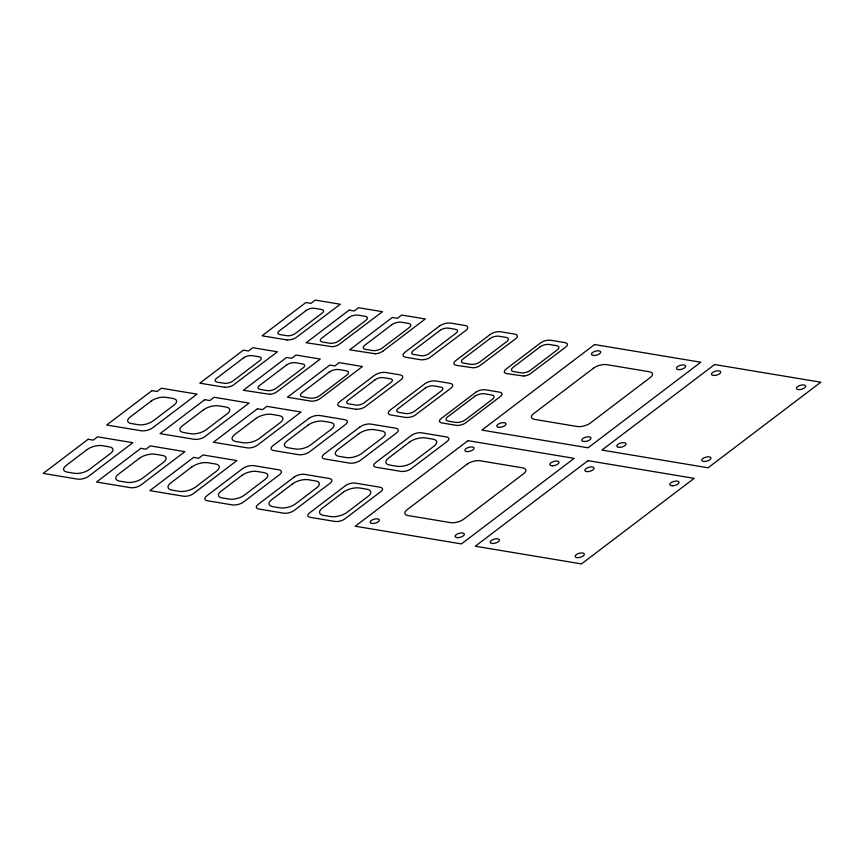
<?xml version="1.0" encoding="UTF-8"?>
<svg xmlns="http://www.w3.org/2000/svg" width="864" height="864" viewBox="0 0 864 864"><rect width="100%" height="100%" fill="white"/><g stroke="black" fill="none" stroke-linecap="round" stroke-linejoin="round"><path stroke-width="1.3" d="M382.936 351.13L425.293 318.967L401.717 315.036L397.386 318.33L392.299 317.477L349.672 349.834L375.494 353.786M382.882 351.162L381.542 351.972A7.711 3.316 -15.4 0 1 378.648 353.192A6.782 2.927 -15.4 0 1 375.505 353.754M316.332 400.475L313.837 401.047A9.558 4.115 -15.4 0 1 311.375 401.188L287.474 397.213L329.8 365.083L334.897 365.936L339.217 362.653L362.437 366.52L320.231 398.563A8.338 3.586 -15.4 0 1 316.343 400.486M269.676 394.286L243.335 390.28L286.556 357.469L291.654 358.312L295.985 355.028L320.263 359.078L276.07 392.396A8.186 3.521 -15.4 0 1 273.046 393.66A7.268 3.132 -15.4 0 1 269.698 394.265M523.616 376.056L506.822 373.615A7.409 3.197 -15.4 0 1 505.991 369.155L540.616 342.868A7.409 3.197 -15.4 0 1 550.768 340.254L564.926 342.608A7.409 3.197 -15.4 0 1 565.747 347.058L529.664 374.242A7.711 3.316 -15.4 0 1 526.77 375.462A6.782 2.927 -15.4 0 1 523.627 376.024M287.053 339.941L262.051 335.794L305.878 302.519L310.964 303.372L315.295 300.089L340.286 304.247L295.704 337.856A8.662 3.726 -15.4 0 1 292.507 339.196A9.029 3.888 -15.4 0 1 287.107 339.887M224.629 387.288L199.854 383.173L243.378 350.136L248.476 350.978L252.796 347.695L277.43 351.799L233.042 385.258A8.424 3.629 -15.4 0 1 229.932 386.564M355.882 409.288L340.61 406.76A8.37 3.607 -15.4 0 1 339.682 401.738L374.306 375.451A8.37 3.607 -15.4 0 1 385.765 372.492L399.924 374.846A8.37 3.607 -15.4 0 1 400.853 379.868L364.532 407.203A8.662 3.726 -15.4 0 1 361.336 408.542M406.231 417.539L391.003 415.022A8.132 3.499 -15.4 0 1 390.096 410.141L424.721 383.854A8.132 3.499 -15.4 0 1 435.856 380.97L450.014 383.335A8.132 3.499 -15.4 0 1 450.922 388.217L414.644 415.508A8.424 3.629 -15.4 0 1 411.534 416.815A8.791 3.78 -15.4 0 1 406.285 417.485M361.346 408.575A9.029 3.888 -15.4 0 1 355.936 409.234M229.943 386.608A8.791 3.78 -15.4 0 1 224.694 387.234M88.171 439.268L43.2 473.407L77.533 479.12A8.132 3.499 -15.4 0 0 88.657 476.248L132.84 442.703L97.589 436.828L93.258 440.111L88.171 439.268M151.988 390.647L106.726 425.012L141.232 430.769A8.37 3.607 -15.4 0 0 152.69 427.799L197.024 394.146L161.406 388.217L157.086 391.5L151.988 390.647M87.124 449.561L66.085 465.534A11.005 4.741 -15.4 0 0 67.316 472.133L74.39 473.31A11.005 4.741 -15.4 0 0 89.446 469.422L110.484 453.449A11.005 4.741 -15.4 0 0 109.264 446.85L102.179 445.662A11.005 4.741 -15.4 0 0 87.124 449.561M151.157 401.112L130.118 417.085A10.757 4.633 -15.4 0 0 131.317 423.544L138.391 424.732A10.757 4.633 -15.4 0 0 153.122 420.919L174.161 404.946A10.757 4.633 -15.4 0 0 172.962 398.488L165.877 397.31A10.757 4.633 -15.4 0 0 151.157 401.112M243.572 357.847L216.518 378.378A6.221 2.678 -15.4 0 0 217.22 382.115L224.294 383.292A6.221 2.678 -15.4 0 0 232.805 381.1L259.859 360.558A6.221 2.678 -15.4 0 0 259.157 356.832L252.083 355.644A6.221 2.678 -15.4 0 0 243.572 357.847M306.277 310.414L279.223 330.944A5.983 2.57 -15.4 0 0 279.893 334.541L286.967 335.718A5.983 2.57 -15.4 0 0 295.153 333.601L322.207 313.06A5.983 2.57 -15.4 0 0 321.538 309.474L314.453 308.297A5.983 2.57 -15.4 0 0 306.277 310.414M204.725 399.708L160.056 433.62L194.206 439.312A7.895 3.402 -15.4 0 0 205.006 436.514L249.048 403.088L214.142 397.278L209.812 400.561L204.725 399.708M140.897 448.33L96.53 482.015L130.507 487.674A7.657 3.294 -15.4 0 0 140.983 484.963L184.864 451.645L150.314 445.889L145.994 449.183L140.897 448.33M139.45 458.276L118.411 474.25A11.48 4.946 -15.4 0 0 119.696 481.14L126.77 482.317A11.48 4.946 -15.4 0 0 142.484 478.256L163.523 462.283A11.48 4.946 -15.4 0 0 162.238 455.393L155.164 454.216A11.48 4.946 -15.4 0 0 139.45 458.276M203.483 409.828L182.434 425.801A11.243 4.838 -15.4 0 0 183.697 432.551L190.771 433.728A11.243 4.838 -15.4 0 0 206.15 429.754L227.189 413.78A11.243 4.838 -15.4 0 0 225.936 407.03L218.862 405.853A11.243 4.838 -15.4 0 0 203.483 409.828M349.11 310.144L306.191 342.727L332.273 346.712A7.031 3.024 -15.4 0 0 335.534 346.108A7.949 3.424 -15.4 0 0 338.45 344.866L382.46 311.699L358.528 307.714L354.208 310.997L349.11 310.144M348.905 317.509L321.851 338.051A6.696 2.884 -15.4 0 0 322.596 342.068L329.681 343.246A6.696 2.884 -15.4 0 0 338.839 340.88L365.893 320.339A6.696 2.884 -15.4 0 0 365.148 316.321L358.063 315.144A6.696 2.884 -15.4 0 0 348.905 317.509M286.556 365.008L259.502 385.538A6.458 2.776 -15.4 0 0 260.226 389.416L267.3 390.604A6.458 2.776 -15.4 0 0 276.134 388.314L303.188 367.783A6.458 2.776 -15.4 0 0 302.465 363.906L295.391 362.718A6.458 2.776 -15.4 0 0 286.556 365.008M257.45 408.78L213.386 442.228L247.19 447.854A7.409 3.197 -15.4 0 0 257.332 445.23L301.061 412.031L266.868 406.339L262.548 409.622L257.45 408.78M193.622 457.391L149.861 490.612L183.492 496.217A7.171 3.089 -15.4 0 0 193.309 493.679L236.887 460.588L203.051 454.961L198.72 458.244L193.622 457.391M191.776 466.992L170.737 482.965A11.956 5.152 -15.4 0 0 172.066 490.136L179.15 491.324A11.956 5.152 -15.4 0 0 195.512 487.091L216.551 471.118A11.956 5.152 -15.4 0 0 215.212 463.936L208.138 462.758A11.956 5.152 -15.4 0 0 191.776 466.992M255.798 418.543L234.76 434.516A11.718 5.044 -15.4 0 0 236.066 441.558L243.151 442.735A11.718 5.044 -15.4 0 0 259.178 438.588L280.228 422.615A11.718 5.044 -15.4 0 0 278.91 415.584L271.836 414.396A11.718 5.044 -15.4 0 0 255.798 418.543M329.184 372.103L302.13 392.645A7.171 3.089 -15.4 0 0 302.929 396.954L310.014 398.131A7.171 3.089 -15.4 0 0 319.831 395.593L346.874 375.052A7.171 3.089 -15.4 0 0 346.075 370.753L339.001 369.565A7.171 3.089 -15.4 0 0 329.184 372.103M391.878 324.67L364.835 345.211A6.934 2.981 -15.4 0 0 365.602 349.369L372.686 350.546A6.934 2.981 -15.4 0 0 382.18 348.095L409.223 327.564A6.934 2.981 -15.4 0 0 408.456 323.395L401.371 322.218A6.934 2.981 -15.4 0 0 391.878 324.67M242.752 468.526L206.69 495.904A8.132 3.499 -15.4 0 0 207.598 500.785L232.373 504.911A8.132 3.499 -15.4 0 0 243.497 502.038L279.569 474.66A8.132 3.499 -15.4 0 0 278.662 469.778L253.886 465.653A8.132 3.499 -15.4 0 0 242.752 468.526M308.945 418.36L272.873 445.738A8.014 3.445 -15.4 0 0 273.769 450.554L298.544 454.68A8.014 3.445 -15.4 0 0 309.506 451.84L345.578 424.462A8.014 3.445 -15.4 0 0 344.682 419.656L319.907 415.53A8.014 3.445 -15.4 0 0 308.945 418.36M307.973 425.153L286.934 441.126A11.124 4.784 -15.4 0 0 288.176 447.8L295.261 448.988A11.124 4.784 -15.4 0 0 310.478 445.046L331.517 429.073A11.124 4.784 -15.4 0 0 330.275 422.399L323.19 421.222A11.124 4.784 -15.4 0 0 307.973 425.153M241.963 475.351L220.925 491.324A11.005 4.741 -15.4 0 0 222.156 497.923L229.23 499.111A11.005 4.741 -15.4 0 0 244.285 495.212L265.324 479.239A11.005 4.741 -15.4 0 0 264.103 472.64L257.018 471.463A11.005 4.741 -15.4 0 0 241.963 475.351M439.517 326.03L404.892 352.318A8.251 3.553 -15.4 0 0 405.81 357.275L421.049 359.791A8.91 3.834 -15.4 0 0 426.438 359.1A8.543 3.683 -15.4 0 0 429.57 357.728L465.88 330.426A8.251 3.553 -15.4 0 0 464.962 325.469L450.803 323.114A8.251 3.553 -15.4 0 0 439.517 326.03M440.143 330.307L413.089 350.838A6.102 2.624 -15.4 0 0 413.77 354.499L420.844 355.687A6.102 2.624 -15.4 0 0 429.192 353.527L456.246 332.986A6.102 2.624 -15.4 0 0 455.566 329.324L448.481 328.147A6.102 2.624 -15.4 0 0 440.143 330.307M375.106 379.76L348.052 400.291A5.983 2.57 -15.4 0 0 348.721 403.888L355.806 405.065A5.983 2.57 -15.4 0 0 363.982 402.948L391.036 382.406A5.983 2.57 -15.4 0 0 390.366 378.821L383.292 377.644A5.983 2.57 -15.4 0 0 375.106 379.76M360.061 426.87L323.989 454.259A7.895 3.402 -15.4 0 0 324.864 458.989L349.65 463.126A7.895 3.402 -15.4 0 0 360.45 460.328L396.511 432.95A7.895 3.402 -15.4 0 0 395.636 428.209L370.85 424.084A7.895 3.402 -15.4 0 0 360.061 426.87M294.127 477.09L258.066 504.468A7.657 3.294 -15.4 0 0 258.919 509.058L283.694 513.184A7.657 3.294 -15.4 0 0 294.17 510.484L330.232 483.095A7.657 3.294 -15.4 0 0 329.378 478.505L304.603 474.379A7.657 3.294 -15.4 0 0 294.127 477.09M292.637 483.797L271.598 499.759A11.48 4.946 -15.4 0 0 272.873 506.66L279.958 507.838A11.48 4.946 -15.4 0 0 295.661 503.777L316.699 487.804A11.48 4.946 -15.4 0 0 315.425 480.913L308.34 479.725A11.48 4.946 -15.4 0 0 292.637 483.797M358.916 433.642L337.878 449.615A11.243 4.838 -15.4 0 0 339.131 456.365L346.205 457.542A11.243 4.838 -15.4 0 0 361.584 453.568L382.622 437.594A11.243 4.838 -15.4 0 0 381.37 430.844L374.296 429.667A11.243 4.838 -15.4 0 0 358.916 433.642M490.201 334.476L455.576 360.763A7.657 3.294 -15.4 0 0 456.43 365.353L473.31 367.805A7.031 3.024 -15.4 0 0 476.572 367.2A7.949 3.424 -15.4 0 0 479.488 365.958L515.689 338.72A7.657 3.294 -15.4 0 0 514.825 334.12L500.677 331.765A7.657 3.294 -15.4 0 0 490.201 334.476M489.942 338.602L462.888 359.143A6.696 2.884 -15.4 0 0 463.633 363.161L470.718 364.338A6.696 2.884 -15.4 0 0 479.876 361.973L506.93 341.431A6.696 2.884 -15.4 0 0 506.185 337.414L499.1 336.236A6.696 2.884 -15.4 0 0 489.942 338.602M425.174 388.098L398.12 408.64A6.221 2.678 -15.4 0 0 398.812 412.366L405.896 413.543A6.221 2.678 -15.4 0 0 414.407 411.35L441.45 390.809A6.221 2.678 -15.4 0 0 440.759 387.083L433.685 385.895A6.221 2.678 -15.4 0 0 425.174 388.098M411.437 435.434L375.365 462.812A7.409 3.197 -15.4 0 0 376.196 467.262L400.972 471.388A7.409 3.197 -15.4 0 0 411.113 468.774L447.185 441.385A7.409 3.197 -15.4 0 0 446.353 436.936L421.578 432.81A7.409 3.197 -15.4 0 0 411.437 435.434M345.514 485.644L309.442 513.022A7.171 3.089 -15.4 0 0 310.241 517.331L335.016 521.456A7.171 3.089 -15.4 0 0 344.833 518.918L380.905 491.54A7.171 3.089 -15.4 0 0 380.106 487.231L355.331 483.106A7.171 3.089 -15.4 0 0 345.514 485.644M343.31 492.232L322.261 508.205A11.956 5.152 -15.4 0 0 323.6 515.387L330.674 516.564A11.956 5.152 -15.4 0 0 347.047 512.33L368.086 496.357A11.956 5.152 -15.4 0 0 366.746 489.186L359.672 487.998A11.956 5.152 -15.4 0 0 343.31 492.232M409.579 442.076L388.541 458.05A11.718 5.044 -15.4 0 0 389.848 465.091L396.932 466.268A11.718 5.044 -15.4 0 0 412.97 462.121L434.009 446.148A11.718 5.044 -15.4 0 0 432.702 439.117L425.617 437.94A11.718 5.044 -15.4 0 0 409.579 442.076M475.675 392.342L441.05 418.63A7.171 3.089 -15.4 0 0 441.85 422.928L456.894 425.434A9.558 4.115 -15.4 0 0 459.356 425.293L461.862 424.721A8.338 3.586 -15.4 0 0 465.728 422.798L500.45 396.468A7.171 3.089 -15.4 0 0 499.651 392.159L485.492 389.804A7.171 3.089 -15.4 0 0 475.675 392.342M474.703 396.349L447.66 416.891A7.171 3.089 -15.4 0 0 448.459 421.189L455.533 422.377A7.171 3.089 -15.4 0 0 465.35 419.839L492.404 399.298A7.171 3.089 -15.4 0 0 491.605 394.988L484.52 393.811A7.171 3.089 -15.4 0 0 474.703 396.349M540 346.939L512.957 367.481A6.934 2.981 -15.4 0 0 513.724 371.639L520.808 372.827A6.934 2.981 -15.4 0 0 530.302 370.364L557.345 349.834A6.934 2.981 -15.4 0 0 556.578 345.665L549.493 344.488A6.934 2.981 -15.4 0 0 540 346.939M467.975 440.662L355.266 526.23L461.441 543.92L574.16 458.352L467.975 440.662M594.594 344.531L481.885 430.099L588.071 447.79L700.78 362.221L594.594 344.531M467.089 464.173L406.976 509.803A9.569 4.115 -15.4 0 0 408.046 515.549L450.522 522.623A9.569 4.115 -15.4 0 0 463.612 519.242L523.724 473.602A9.569 4.115 -15.4 0 0 522.655 467.856L480.179 460.782A9.569 4.115 -15.4 0 0 467.089 464.173M593.719 368.042L533.606 413.672A9.569 4.115 -15.4 0 0 534.676 419.418L577.141 426.492A9.569 4.115 -15.4 0 0 590.231 423.112L650.344 377.471A9.569 4.115 -15.4 0 0 649.285 371.736L606.809 364.651A9.569 4.115 -15.4 0 0 593.719 368.042M587.995 460.652L475.276 546.221L581.461 563.911L694.17 478.343L587.995 460.652M714.614 364.532L601.906 450.09L708.091 467.78L820.8 382.212L714.614 364.532M584.366 441.515A4.784 2.063 -15.4 0 0 590.987 437.962A4.784 2.063 -15.4 0 0 583.718 437.994A4.784 2.063 -15.4 0 0 584.366 441.515M499.424 427.367A4.784 2.063 -15.4 0 0 506.034 423.814A4.784 2.063 -15.4 0 0 498.766 423.846A4.784 2.063 -15.4 0 0 499.424 427.367M594.097 355.493A4.784 2.063 -15.4 0 0 600.718 351.94A4.784 2.063 -15.4 0 0 593.449 351.972A4.784 2.063 -15.4 0 0 594.097 355.493M679.05 369.641A4.784 2.063 -15.4 0 0 685.67 366.088A4.784 2.063 -15.4 0 0 678.391 366.12A4.784 2.063 -15.4 0 0 679.05 369.641M457.747 537.646A4.784 2.063 -15.4 0 0 464.357 534.092A4.784 2.063 -15.4 0 0 457.088 534.125A4.784 2.063 -15.4 0 0 457.747 537.646M372.794 523.498A4.784 2.063 -15.4 0 0 379.415 519.944A4.784 2.063 -15.4 0 0 372.146 519.977A4.784 2.063 -15.4 0 0 372.794 523.498M467.478 451.613A4.784 2.063 -15.4 0 0 474.088 448.06A4.784 2.063 -15.4 0 0 466.819 448.103A4.784 2.063 -15.4 0 0 467.478 451.613M552.42 465.772A4.784 2.063 -15.4 0 0 559.04 462.218A4.784 2.063 -15.4 0 0 551.772 462.251A4.784 2.063 -15.4 0 0 552.42 465.772M704.387 461.506A4.784 2.063 -15.4 0 0 711.007 457.952A4.784 2.063 -15.4 0 0 703.739 457.996A4.784 2.063 -15.4 0 0 704.387 461.506M619.445 447.358A4.784 2.063 -15.4 0 0 626.054 443.804A4.784 2.063 -15.4 0 0 618.786 443.837A4.784 2.063 -15.4 0 0 619.445 447.358M714.118 375.484A4.784 2.063 -15.4 0 0 720.738 371.93A4.784 2.063 -15.4 0 0 713.47 371.963A4.784 2.063 -15.4 0 0 714.118 375.484M799.07 389.632A4.784 2.063 -15.4 0 0 805.68 386.078A4.784 2.063 -15.4 0 0 798.412 386.111A4.784 2.063 -15.4 0 0 799.07 389.632M577.768 557.636A4.784 2.063 -15.4 0 0 584.377 554.083A4.784 2.063 -15.4 0 0 577.109 554.116A4.784 2.063 -15.4 0 0 577.768 557.636M492.815 543.488A4.784 2.063 -15.4 0 0 499.435 539.935A4.784 2.063 -15.4 0 0 492.156 539.968A4.784 2.063 -15.4 0 0 492.815 543.488M587.498 471.614A4.784 2.063 -15.4 0 0 594.108 468.061A4.784 2.063 -15.4 0 0 586.84 468.094A4.784 2.063 -15.4 0 0 587.498 471.614M672.44 485.762A4.784 2.063 -15.4 0 0 679.061 482.209A4.784 2.063 -15.4 0 0 671.792 482.242A4.784 2.063 -15.4 0 0 672.44 485.762"/></g></svg>
